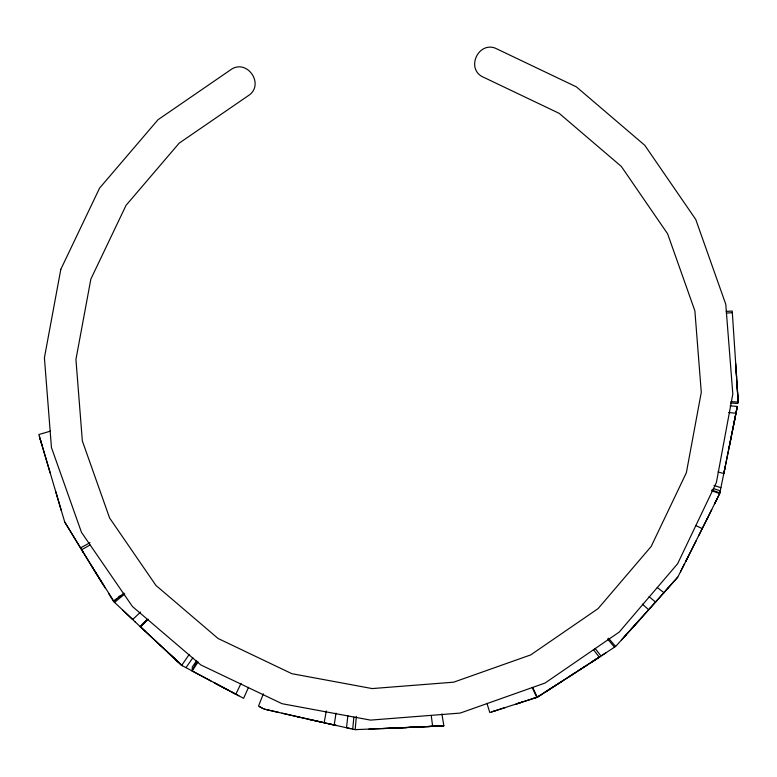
<?xml version="1.0" encoding="UTF-8"?>
<svg xmlns="http://www.w3.org/2000/svg" width="777" height="777" viewBox="0 0 777 777"><rect width="100%" height="100%" fill="white"/><g stroke="black" fill="none" stroke-linecap="round" stroke-linejoin="round"><path stroke-width="1.17" d="M210.926 680.992L192.123 670.939L192.298 666.967L196.377 660.994M347.183 727.884L355.157 729.642L356.342 716.452M352.709 729.108L353.865 717.122M347.873 715.772L346.503 727.738L328.885 723.824M334.207 725.009L336.014 713.101M324.164 722.765L326.311 710.916M731.827 434.022L737.237 406.74L734.09 422.678M729.224 447.008L734.964 418.279M724.096 472.222L737.295 406.429L730.098 405.856M723.873 473.271L731.545 435.47M719.861 492.735L725.242 466.608M263.345 693.803L258.518 706.138L262.257 708.1M248.533 687.315L243.609 698.309L236.936 694.793M235.839 694.211L241.035 683.342M707.206 518.706L719.687 493.55L720.25 490.841L713.403 488.539M717.268 498.446L714.626 503.768L719.687 493.55L711.713 490.811M711.751 509.557L685.702 561.518M169.765 654.253L181.701 665.345L192.123 670.939L196.95 661.295M698.717 535.674L707.779 517.54M685.8 561.324L696.241 540.617M680.458 571.853L688.315 556.342M684.634 563.607L677.855 576.971L663.267 593.405M192.123 670.939L198.125 661.917M185.994 667.657L192.861 657.76M189.19 654.457L181.701 665.345L160.081 645.231M655.108 602.563L663.937 592.657L657.264 587.509M665.578 590.811L668.618 587.393M649.553 608.77L677.767 577.156M630.526 629.962L657.041 600.398M624.086 637.091L650.776 607.41M621.571 639.879L639.558 619.92M182.41 665.724L140.52 626.893L146.97 619.687L140.142 626.544L160.635 645.745M601.155 655.934L615.598 646.474L626.126 634.838M140.52 626.893L148.154 619.201M140.559 612.062L132.692 619.522L113.646 601.505L108.673 593.531M124.796 593.968L114.559 602.379L94.677 570.94M113.646 601.505L123.902 593.133M113.452 601.204L116.259 598.921M118.123 597.396L119.988 595.881M592.365 661.664L601 656.031L595.114 648.406M601.728 655.555L606.439 652.476M578.671 670.551L600.203 656.546L590.617 662.8M567.832 677.563L586.013 665.792M546.318 691.413L599.242 657.177L593.395 649.523M545.104 692.19L574.873 673.018M563.451 680.399L537.276 697.202L533.401 698.465M551.233 688.257L537.276 697.202L491.588 711.936M541.569 694.453L537.276 697.202L532.643 687.402M81.624 549.727L90.025 545.007M90.015 542.686L80.526 547.931L64.734 522.037L55.633 491.404M516.035 704.088L536.8 697.357L532.177 687.558M516.452 703.952L522.261 702.078M493.842 711.217L505.351 707.536M495.095 710.819L489.792 712.509L486.946 703.302M50.398 431.148L38.85 434.547L42.065 445.454M726.223 311.431L732.225 311.033L736.586 377.049M726.33 313.082L732.342 312.684M427.69 726.582L443.861 725.815L441.899 713.927M397.232 727.952L443.861 725.815L390.054 728.253M408.848 727.447L432.663 726.349L431.245 715.607M394.162 728.078L402.554 727.719M404.584 727.631L410.858 727.35M383.1 728.544L406.128 727.563M398.125 727.913L355.157 729.642M368.929 729.117L393.842 728.098M730.943 401.602L738.15 402.088L738.101 401.291M730.662 402.991L737.868 403.506L738.15 402.088L735.994 367.88M728.768 412.538L735.955 413.247M346.707 727.787L350.835 728.69M309.363 719.444L336.383 725.495L297.64 716.782M322.552 722.406L264.131 709.08L259.567 706.691M282.109 713.237L299.514 717.21M264.131 709.08L278.992 712.519M718.026 471.93L723.814 473.562M714.034 485.46L720.901 487.703M711.878 490.005L719.803 492.977M695.726 525.514L702.253 528.613M231.75 692.045L238.762 695.755M215.132 683.236L235.188 693.871L192.686 671.241M213.5 682.361L228.234 690.19M649.077 596.668L655.555 602.058M642.375 604.156L648.698 609.731M167.968 652.583L177.894 661.819M141.297 627.631L145.484 631.555M135.149 621.843L140.375 626.757M122.669 610.052L135.509 622.183M608.556 638.238L615.598 646.474M607.497 638.927L614.51 647.192M91.307 565.481L105.225 587.975M81.575 549.64L102.71 583.925M81.08 548.824L94.26 570.26M83.275 552.418L64.734 522.037M40.025 438.529L61.305 510.489M39.374 436.315L50.243 473.164M735.702 363.519L738.15 402.088L736.868 381.342M60.81 269.347L44.406 357.818L51.447 447.523L81.478 532.342L132.43 606.507L200.845 664.957L282.051 703.7L370.522 720.114L460.227 713.072L545.046 683.041L619.211 632.089L677.661 563.675L716.413 482.468L732.818 393.997L725.776 304.293L695.755 219.464L644.793 145.309L576.379 86.859L495.172 48.106C478.515 41.861 466.355 67.356 481.691 76.369L559.178 113.345L621.328 166.433L667.608 233.799L694.881 310.849L701.281 392.336L686.373 472.707L651.175 546.474L598.086 608.614L530.72 654.904L453.661 682.177L372.183 688.577L291.812 673.669L218.046 638.471L155.895 585.382L109.615 518.006L82.343 440.957L75.942 359.469L90.851 279.108L126.049 205.342L179.137 143.191L249.903 94.571C263.646 83.275 247.649 59.994 232.177 68.764L158.013 119.726L99.563 188.131L60.81 269.347"/></g></svg>
